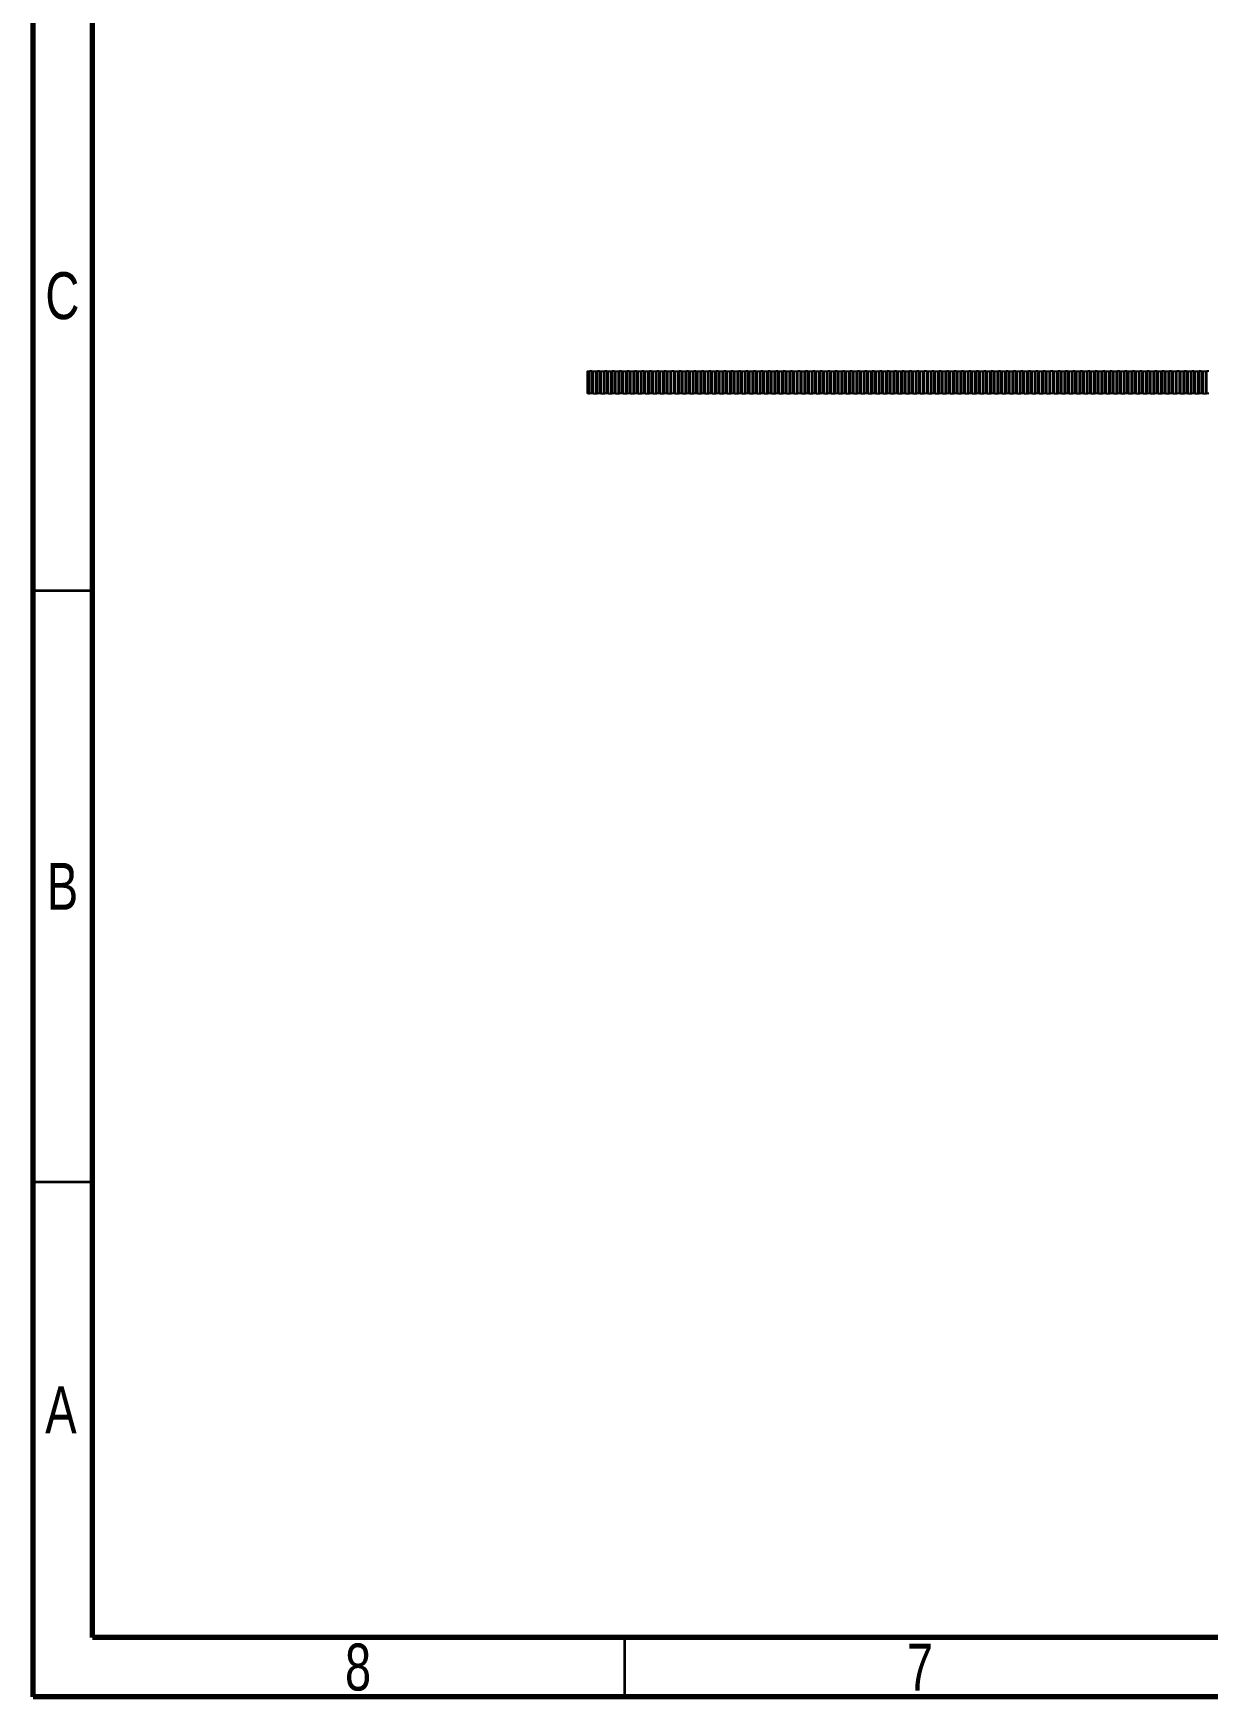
# Model space of a CAD drawing. Header units: millimetres. Extents: x 15 to 415, y 5 to 292.
# Drawn here: x 15 to 114.3, y 5 to 145.6 of the extents above; entities that cross this region are included whole.
import ezdxf

# ---------------------------------------------------------------- set-up
doc = ezdxf.new("R2010")
doc.units = ezdxf.units.MM
doc.styles.add('SLDTEXTSTYLE0', font='TXT', dxfattribs={"width": 0.75})

msp = doc.modelspace()

# ---------------------------------------------------------------- linework, layer by layer
at = {"color": 7, "linetype": 'Continuous', "lineweight": 70}
for p, q in [((15, 5), (15, 292)), ((20, 10), (20, 287)), ((410, 10), (20, 10)), ((415, 5), (15, 5))]:
    msp.add_line(p, q, dxfattribs=at)
at = {"color": 7, "linetype": 'Continuous', "lineweight": 25}
for p, q in [((61.8332, 117.0669), (61.8332, 115.1669)), ((61.8332, 117.0669), (61.9457, 117.0669)), ((61.9457, 117.0669), (61.9457, 115.1669)), ((61.9457, 117.0669), (62.0621, 117.0669)), ((62.0621, 115.1669), (62.0621, 117.0669)), ((62.2326, 117.0669), (62.0621, 117.0669)), ((62.2326, 117.0669), (62.2326, 115.1669)), ((62.2326, 117.0669), (62.349, 117.0669)), ((62.349, 117.0669), (62.349, 115.1669)), ((62.349, 117.0669), (62.574, 117.0669)), ((62.574, 117.0669), (62.574, 115.1669)), ((62.574, 117.0669), (62.6904, 117.0669)), ((62.6904, 115.1669), (62.6904, 117.0669)), ((62.8609, 117.0669), (62.6904, 117.0669)), ((62.8609, 117.0669), (62.8609, 115.1669)), ((62.8609, 117.0669), (62.9773, 117.0669)), ((62.9773, 117.0669), (62.9773, 115.1669)), ((62.9773, 117.0669), (63.2023, 117.0669)), ((63.2023, 117.0669), (63.2023, 115.1669)), ((63.2023, 117.0669), (63.3187, 117.0669)), ((63.3187, 115.1669), (63.3187, 117.0669)), ((63.4892, 117.0669), (63.3187, 117.0669)), ((63.4892, 117.0669), (63.4892, 115.1669)), ((63.4892, 117.0669), (63.6056, 117.0669)), ((63.6056, 117.0669), (63.6056, 115.1669)), ((63.6056, 117.0669), (63.8307, 117.0669)), ((63.8307, 117.0669), (63.8307, 115.1669)), ((63.8307, 117.0669), (63.947, 117.0669)), ((63.947, 115.1669), (63.947, 117.0669)), ((64.1176, 117.0669), (63.947, 117.0669)), ((64.1176, 117.0669), (64.1176, 115.1669)), ((64.1176, 117.0669), (64.2339, 117.0669)), ((64.2339, 117.0669), (64.2339, 115.1669)), ((64.2339, 117.0669), (64.459, 117.0669)), ((64.459, 117.0669), (64.459, 115.1669)), ((64.459, 117.0669), (64.5754, 117.0669)), ((64.5754, 115.1669), (64.5754, 117.0669)), ((64.7459, 117.0669), (64.5754, 117.0669)), ((64.7459, 117.0669), (64.7459, 115.1669)), ((64.7459, 117.0669), (64.8623, 117.0669)), ((64.8623, 117.0669), (64.8623, 115.1669)), ((64.8623, 117.0669), (65.0873, 117.0669)), ((65.0873, 117.0669), (65.0873, 115.1669)), ((65.0873, 117.0669), (65.2037, 117.0669)), ((65.2037, 115.1669), (65.2037, 117.0669)), ((65.3742, 117.0669), (65.2037, 117.0669)), ((65.3742, 117.0669), (65.3742, 115.1669)), ((65.3742, 117.0669), (65.4906, 117.0669)), ((65.4906, 117.0669), (65.4906, 115.1669)), ((65.4906, 117.0669), (65.7156, 117.0669)), ((65.7156, 117.0669), (65.7156, 115.1669)), ((65.7156, 117.0669), (65.832, 117.0669)), ((65.832, 115.1669), (65.832, 117.0669)), ((66.0025, 117.0669), (65.832, 117.0669)), ((66.0025, 117.0669), (66.0025, 115.1669)), ((66.0025, 117.0669), (66.1189, 117.0669)), ((66.1189, 117.0669), (66.1189, 115.1669)), ((66.1189, 117.0669), (66.3439, 117.0669)), ((66.3439, 117.0669), (66.3439, 115.1669)), ((66.3439, 117.0669), (66.4603, 117.0669)), ((66.4603, 115.1669), (66.4603, 117.0669)), ((66.6308, 117.0669), (66.4603, 117.0669)), ((66.6308, 117.0669), (66.6308, 115.1669)), ((66.6308, 117.0669), (66.7472, 117.0669)), ((66.7472, 117.0669), (66.7472, 115.1669)), ((66.7472, 117.0669), (66.9723, 117.0669)), ((66.9723, 117.0669), (66.9723, 115.1669)), ((66.9723, 117.0669), (67.0886, 117.0669)), ((67.0886, 115.1669), (67.0886, 117.0669)), ((67.2591, 117.0669), (67.0886, 117.0669)), ((67.2591, 117.0669), (67.2591, 115.1669)), ((67.2591, 117.0669), (67.3755, 117.0669)), ((67.3755, 117.0669), (67.3755, 115.1669)), ((67.3755, 117.0669), (67.6006, 117.0669)), ((67.6006, 117.0669), (67.6006, 115.1669)), ((67.6006, 117.0669), (67.717, 117.0669)), ((67.717, 115.1669), (67.717, 117.0669)), ((67.8875, 117.0669), (67.717, 117.0669)), ((67.8875, 117.0669), (67.8875, 115.1669)), ((67.8875, 117.0669), (68.0038, 117.0669)), ((68.0038, 117.0669), (68.0038, 115.1669)), ((68.0038, 117.0669), (68.2289, 117.0669)), ((68.2289, 117.0669), (68.2289, 115.1669)), ((68.2289, 117.0669), (68.3453, 117.0669)), ((68.3453, 115.1669), (68.3453, 117.0669)), ((68.5158, 117.0669), (68.3453, 117.0669)), ((68.5158, 117.0669), (68.5158, 115.1669)), ((68.5158, 117.0669), (68.6322, 117.0669)), ((68.6322, 117.0669), (68.6322, 115.1669)), ((68.6322, 117.0669), (68.8572, 117.0669)), ((68.8572, 117.0669), (68.8572, 115.1669)), ((68.8572, 117.0669), (68.9736, 117.0669)), ((68.9736, 115.1669), (68.9736, 117.0669)), ((69.1441, 117.0669), (68.9736, 117.0669)), ((69.1441, 117.0669), (69.1441, 115.1669)), ((69.1441, 117.0669), (69.2605, 117.0669)), ((69.2605, 117.0669), (69.2605, 115.1669)), ((69.2605, 117.0669), (69.4855, 117.0669)), ((69.4855, 117.0669), (69.4855, 115.1669)), ((69.4855, 117.0669), (69.6019, 117.0669)), ((69.6019, 115.1669), (69.6019, 117.0669)), ((69.7724, 117.0669), (69.6019, 117.0669)), ((69.7724, 117.0669), (69.7724, 115.1669)), ((69.7724, 117.0669), (69.8888, 117.0669)), ((69.8888, 117.0669), (69.8888, 115.1669)), ((69.8888, 117.0669), (70.1139, 117.0669)), ((70.1139, 117.0669), (70.1139, 115.1669)), ((70.1139, 117.0669), (70.2302, 117.0669)), ((70.2302, 115.1669), (70.2302, 117.0669)), ((70.4007, 117.0669), (70.2302, 117.0669)), ((70.4007, 117.0669), (70.4007, 115.1669)), ((70.4007, 117.0669), (70.5171, 117.0669)), ((70.5171, 117.0669), (70.5171, 115.1669)), ((70.5171, 117.0669), (70.7422, 117.0669)), ((70.7422, 117.0669), (70.7422, 115.1669)), ((70.7422, 117.0669), (70.8585, 117.0669)), ((70.8585, 115.1669), (70.8585, 117.0669)), ((71.0291, 117.0669), (70.8585, 117.0669)), ((71.0291, 117.0669), (71.0291, 115.1669)), ((71.0291, 117.0669), (71.1454, 117.0669)), ((71.1454, 117.0669), (71.1454, 115.1669)), ((71.1454, 117.0669), (71.3705, 117.0669)), ((71.3705, 117.0669), (71.3705, 115.1669)), ((71.3705, 117.0669), (71.4869, 117.0669)), ((71.4869, 115.1669), (71.4869, 117.0669)), ((71.6574, 117.0669), (71.4869, 117.0669)), ((71.6574, 117.0669), (71.6574, 115.1669)), ((71.6574, 117.0669), (71.7738, 117.0669)), ((71.7738, 117.0669), (71.7738, 115.1669)), ((71.7738, 117.0669), (71.9988, 117.0669)), ((71.9988, 117.0669), (71.9988, 115.1669)), ((71.9988, 117.0669), (72.1152, 117.0669)), ((72.1152, 115.1669), (72.1152, 117.0669)), ((72.2857, 117.0669), (72.1152, 117.0669)), ((72.2857, 117.0669), (72.2857, 115.1669)), ((72.2857, 117.0669), (72.4021, 117.0669)), ((72.4021, 117.0669), (72.4021, 115.1669)), ((72.4021, 117.0669), (72.6271, 117.0669)), ((72.6271, 117.0669), (72.6271, 115.1669)), ((72.6271, 117.0669), (72.7435, 117.0669)), ((72.7435, 115.1669), (72.7435, 117.0669)), ((72.914, 117.0669), (72.7435, 117.0669)), ((72.914, 117.0669), (72.914, 115.1669)), ((72.914, 117.0669), (73.0304, 117.0669)), ((73.0304, 117.0669), (73.0304, 115.1669)), ((73.0304, 117.0669), (73.2554, 117.0669)), ((73.2554, 117.0669), (73.2554, 115.1669)), ((73.2554, 117.0669), (73.3718, 117.0669)), ((73.3718, 115.1669), (73.3718, 117.0669)), ((73.5423, 117.0669), (73.3718, 117.0669)), ((73.5423, 117.0669), (73.5423, 115.1669)), ((73.5423, 117.0669), (73.6587, 117.0669)), ((73.6587, 117.0669), (73.6587, 115.1669)), ((73.6587, 117.0669), (73.8838, 117.0669)), ((73.8838, 117.0669), (73.8838, 115.1669)), ((73.8838, 117.0669), (74.0001, 117.0669)), ((74.0001, 115.1669), (74.0001, 117.0669)), ((74.1707, 117.0669), (74.0001, 117.0669)), ((74.1707, 117.0669), (74.1707, 115.1669)), ((74.1707, 117.0669), (74.287, 117.0669)), ((74.287, 117.0669), (74.287, 115.1669)), ((74.287, 117.0669), (74.5121, 117.0669)), ((74.5121, 117.0669), (74.5121, 115.1669)), ((74.5121, 117.0669), (74.6285, 117.0669)), ((74.6285, 115.1669), (74.6285, 117.0669)), ((74.799, 117.0669), (74.6285, 117.0669)), ((74.799, 117.0669), (74.799, 115.1669)), ((74.799, 117.0669), (74.9153, 117.0669)), ((74.9153, 117.0669), (74.9153, 115.1669)), ((74.9153, 117.0669), (75.1404, 117.0669)), ((75.1404, 117.0669), (75.1404, 115.1669)), ((75.1404, 117.0669), (75.2568, 117.0669)), ((75.2568, 115.1669), (75.2568, 117.0669)), ((75.4273, 117.0669), (75.2568, 117.0669)), ((75.4273, 117.0669), (75.4273, 115.1669)), ((75.4273, 117.0669), (75.5437, 117.0669)), ((75.5437, 117.0669), (75.5437, 115.1669)), ((75.5437, 117.0669), (75.7687, 117.0669)), ((75.7687, 117.0669), (75.7687, 115.1669)), ((75.7687, 117.0669), (75.8851, 117.0669)), ((75.8851, 115.1669), (75.8851, 117.0669)), ((76.0556, 117.0669), (75.8851, 117.0669)), ((76.0556, 117.0669), (76.0556, 115.1669)), ((76.0556, 117.0669), (76.172, 117.0669)), ((76.172, 117.0669), (76.172, 115.1669)), ((76.172, 117.0669), (76.397, 117.0669)), ((76.397, 117.0669), (76.397, 115.1669)), ((76.397, 117.0669), (76.5134, 117.0669)), ((76.5134, 115.1669), (76.5134, 117.0669)), ((76.6839, 117.0669), (76.5134, 117.0669)), ((76.6839, 117.0669), (76.6839, 115.1669)), ((76.6839, 117.0669), (76.8003, 117.0669)), ((76.8003, 117.0669), (76.8003, 115.1669)), ((76.8003, 117.0669), (77.0254, 117.0669)), ((77.0254, 117.0669), (77.0254, 115.1669)), ((77.0254, 117.0669), (77.1417, 117.0669)), ((77.1417, 115.1669), (77.1417, 117.0669)), ((77.3122, 117.0669), (77.1417, 117.0669)), ((77.3122, 117.0669), (77.3122, 115.1669)), ((77.3122, 117.0669), (77.4286, 117.0669)), ((77.4286, 117.0669), (77.4286, 115.1669)), ((77.4286, 117.0669), (77.6537, 117.0669)), ((77.6537, 117.0669), (77.6537, 115.1669)), ((77.6537, 117.0669), (77.7701, 117.0669)), ((77.7701, 115.1669), (77.7701, 117.0669)), ((77.9406, 117.0669), (77.7701, 117.0669)), ((77.9406, 117.0669), (77.9406, 115.1669)), ((77.9406, 117.0669), (78.0569, 117.0669)), ((78.0569, 117.0669), (78.0569, 115.1669)), ((78.0569, 117.0669), (78.282, 117.0669)), ((78.282, 117.0669), (78.282, 115.1669)), ((78.282, 117.0669), (78.3984, 117.0669)), ((78.3984, 115.1669), (78.3984, 117.0669)), ((78.5689, 117.0669), (78.3984, 117.0669)), ((78.5689, 117.0669), (78.5689, 115.1669)), ((78.5689, 117.0669), (78.6853, 117.0669)), ((78.6853, 117.0669), (78.6853, 115.1669)), ((78.6853, 117.0669), (78.9103, 117.0669)), ((78.9103, 117.0669), (78.9103, 115.1669)), ((78.9103, 117.0669), (79.0267, 117.0669)), ((79.0267, 115.1669), (79.0267, 117.0669)), ((79.1972, 117.0669), (79.0267, 117.0669)), ((79.1972, 117.0669), (79.1972, 115.1669)), ((79.1972, 117.0669), (79.3136, 117.0669)), ((79.3136, 117.0669), (79.3136, 115.1669)), ((79.3136, 117.0669), (79.5386, 117.0669)), ((79.5386, 117.0669), (79.5386, 115.1669)), ((79.5386, 117.0669), (79.655, 117.0669)), ((79.655, 115.1669), (79.655, 117.0669)), ((79.8255, 117.0669), (79.655, 117.0669)), ((79.8255, 117.0669), (79.8255, 115.1669)), ((79.8255, 117.0669), (79.9419, 117.0669)), ((79.9419, 117.0669), (79.9419, 115.1669)), ((79.9419, 117.0669), (80.1669, 117.0669)), ((80.1669, 117.0669), (80.1669, 115.1669)), ((80.1669, 117.0669), (80.2833, 117.0669)), ((80.2833, 115.1669), (80.2833, 117.0669)), ((80.4538, 117.0669), (80.2833, 117.0669)), ((80.4538, 117.0669), (80.4538, 115.1669)), ((80.4538, 117.0669), (80.5702, 117.0669)), ((80.5702, 117.0669), (80.5702, 115.1669)), ((80.5702, 117.0669), (80.7953, 117.0669)), ((80.7953, 117.0669), (80.7953, 115.1669)), ((80.7953, 117.0669), (80.9116, 117.0669)), ((80.9116, 115.1669), (80.9116, 117.0669)), ((81.0822, 117.0669), (80.9116, 117.0669)), ((81.0822, 117.0669), (81.0822, 115.1669)), ((81.0822, 117.0669), (81.1985, 117.0669)), ((81.1985, 117.0669), (81.1985, 115.1669)), ((81.1985, 117.0669), (81.4236, 117.0669)), ((81.4236, 117.0669), (81.4236, 115.1669)), ((81.4236, 117.0669), (81.54, 117.0669)), ((81.54, 115.1669), (81.54, 117.0669)), ((81.7105, 117.0669), (81.54, 117.0669)), ((81.7105, 117.0669), (81.7105, 115.1669)), ((81.7105, 117.0669), (81.8269, 117.0669)), ((81.8269, 117.0669), (81.8269, 115.1669)), ((81.8269, 117.0669), (82.0519, 117.0669)), ((82.0519, 117.0669), (82.0519, 115.1669)), ((82.0519, 117.0669), (82.1683, 117.0669)), ((82.1683, 115.1669), (82.1683, 117.0669)), ((82.3388, 117.0669), (82.1683, 117.0669)), ((82.3388, 117.0669), (82.3388, 115.1669)), ((82.3388, 117.0669), (82.4552, 117.0669)), ((82.4552, 117.0669), (82.4552, 115.1669)), ((82.4552, 117.0669), (82.6802, 117.0669)), ((82.6802, 117.0669), (82.6802, 115.1669)), ((82.6802, 117.0669), (82.7966, 117.0669)), ((82.7966, 115.1669), (82.7966, 117.0669)), ((82.9671, 117.0669), (82.7966, 117.0669)), ((82.9671, 117.0669), (82.9671, 115.1669)), ((82.9671, 117.0669), (83.0835, 117.0669)), ((83.0835, 117.0669), (83.0835, 115.1669)), ((83.0835, 117.0669), (83.3085, 117.0669)), ((83.3085, 117.0669), (83.3085, 115.1669)), ((83.3085, 117.0669), (83.4249, 117.0669)), ((83.4249, 115.1669), (83.4249, 117.0669)), ((83.5954, 117.0669), (83.4249, 117.0669)), ((83.5954, 117.0669), (83.5954, 115.1669)), ((83.5954, 117.0669), (83.7118, 117.0669)), ((83.7118, 117.0669), (83.7118, 115.1669)), ((83.7118, 117.0669), (83.9369, 117.0669)), ((83.9369, 117.0669), (83.9369, 115.1669)), ((83.9369, 117.0669), (84.0532, 117.0669)), ((84.0532, 115.1669), (84.0532, 117.0669)), ((84.2237, 117.0669), (84.0532, 117.0669)), ((84.2237, 117.0669), (84.2237, 115.1669)), ((84.2237, 117.0669), (84.3401, 117.0669)), ((84.3401, 117.0669), (84.3401, 115.1669)), ((84.3401, 117.0669), (84.5652, 117.0669)), ((84.5652, 117.0669), (84.5652, 115.1669)), ((84.5652, 117.0669), (84.6816, 117.0669)), ((84.6816, 115.1669), (84.6816, 117.0669)), ((84.8521, 117.0669), (84.6816, 117.0669)), ((84.8521, 117.0669), (84.8521, 115.1669)), ((84.8521, 117.0669), (84.9684, 117.0669)), ((84.9684, 117.0669), (84.9684, 115.1669)), ((84.9684, 117.0669), (85.1935, 117.0669)), ((85.1935, 117.0669), (85.1935, 115.1669)), ((85.1935, 117.0669), (85.3099, 117.0669)), ((85.3099, 115.1669), (85.3099, 117.0669)), ((85.4804, 117.0669), (85.3099, 117.0669)), ((85.4804, 117.0669), (85.4804, 115.1669)), ((85.4804, 117.0669), (85.5968, 117.0669)), ((85.5968, 117.0669), (85.5968, 115.1669)), ((85.5968, 117.0669), (85.8218, 117.0669)), ((85.8218, 117.0669), (85.8218, 115.1669)), ((85.8218, 117.0669), (85.9382, 117.0669)), ((85.9382, 115.1669), (85.9382, 117.0669)), ((86.1087, 117.0669), (85.9382, 117.0669)), ((86.1087, 117.0669), (86.1087, 115.1669)), ((86.1087, 117.0669), (86.2251, 117.0669)), ((86.2251, 117.0669), (86.2251, 115.1669)), ((86.2251, 117.0669), (86.4501, 117.0669)), ((86.4501, 117.0669), (86.4501, 115.1669)), ((86.4501, 117.0669), (86.5665, 117.0669)), ((86.5665, 115.1669), (86.5665, 117.0669)), ((86.737, 117.0669), (86.5665, 117.0669)), ((86.737, 117.0669), (86.737, 115.1669)), ((86.737, 117.0669), (86.8534, 117.0669)), ((86.8534, 117.0669), (86.8534, 115.1669)), ((86.8534, 117.0669), (87.0785, 117.0669)), ((87.0785, 117.0669), (87.0785, 115.1669)), ((87.0785, 117.0669), (87.1948, 117.0669)), ((87.1948, 115.1669), (87.1948, 117.0669)), ((87.3653, 117.0669), (87.1948, 117.0669)), ((87.3653, 117.0669), (87.3653, 115.1669)), ((87.3653, 117.0669), (87.4817, 117.0669)), ((87.4817, 117.0669), (87.4817, 115.1669)), ((87.4817, 117.0669), (87.7068, 117.0669)), ((87.7068, 117.0669), (87.7068, 115.1669)), ((87.7068, 117.0669), (87.8231, 117.0669)), ((87.8231, 115.1669), (87.8231, 117.0669)), ((87.9937, 117.0669), (87.8231, 117.0669)), ((87.9937, 117.0669), (87.9937, 115.1669)), ((87.9937, 117.0669), (88.11, 117.0669)), ((88.11, 117.0669), (88.11, 115.1669)), ((88.11, 117.0669), (88.3351, 117.0669)), ((88.3351, 117.0669), (88.3351, 115.1669)), ((88.3351, 117.0669), (88.4515, 117.0669)), ((88.4515, 115.1669), (88.4515, 117.0669)), ((88.622, 117.0669), (88.4515, 117.0669)), ((88.622, 117.0669), (88.622, 115.1669)), ((88.622, 117.0669), (88.7384, 117.0669)), ((88.7384, 117.0669), (88.7384, 115.1669)), ((88.7384, 117.0669), (88.9634, 117.0669)), ((88.9634, 117.0669), (88.9634, 115.1669)), ((88.9634, 117.0669), (89.0798, 117.0669)), ((89.0798, 115.1669), (89.0798, 117.0669)), ((89.2503, 117.0669), (89.0798, 117.0669)), ((89.2503, 117.0669), (89.2503, 115.1669)), ((89.2503, 117.0669), (89.3667, 117.0669)), ((89.3667, 117.0669), (89.3667, 115.1669)), ((89.3667, 117.0669), (89.5917, 117.0669)), ((89.5917, 117.0669), (89.5917, 115.1669)), ((89.5917, 117.0669), (89.7081, 117.0669)), ((89.7081, 115.1669), (89.7081, 117.0669)), ((89.8786, 117.0669), (89.7081, 117.0669)), ((89.8786, 117.0669), (89.8786, 115.1669)), ((89.8786, 117.0669), (89.995, 117.0669)), ((89.995, 117.0669), (89.995, 115.1669)), ((89.995, 117.0669), (90.22, 117.0669)), ((90.22, 117.0669), (90.22, 115.1669)), ((90.22, 117.0669), (90.3364, 117.0669)), ((90.3364, 115.1669), (90.3364, 117.0669)), ((90.5069, 117.0669), (90.3364, 117.0669)), ((90.5069, 117.0669), (90.5069, 115.1669)), ((90.5069, 117.0669), (90.6233, 117.0669)), ((90.6233, 117.0669), (90.6233, 115.1669)), ((90.6233, 117.0669), (90.8484, 117.0669)), ((90.8484, 117.0669), (90.8484, 115.1669)), ((90.8484, 117.0669), (90.9647, 117.0669)), ((90.9647, 115.1669), (90.9647, 117.0669)), ((91.1353, 117.0669), (90.9647, 117.0669)), ((91.1353, 117.0669), (91.1353, 115.1669)), ((91.1353, 117.0669), (91.2516, 117.0669)), ((91.2516, 117.0669), (91.2516, 115.1669)), ((91.2516, 117.0669), (91.4767, 117.0669)), ((91.4767, 117.0669), (91.4767, 115.1669)), ((91.4767, 117.0669), (91.5931, 117.0669)), ((91.5931, 115.1669), (91.5931, 117.0669)), ((91.7636, 117.0669), (91.5931, 117.0669)), ((91.7636, 117.0669), (91.7636, 115.1669)), ((91.7636, 117.0669), (91.8799, 117.0669)), ((91.8799, 117.0669), (91.8799, 115.1669)), ((91.8799, 117.0669), (92.105, 117.0669)), ((92.105, 117.0669), (92.105, 115.1669)), ((92.105, 117.0669), (92.2214, 117.0669)), ((92.2214, 115.1669), (92.2214, 117.0669)), ((92.3919, 117.0669), (92.2214, 117.0669)), ((92.3919, 117.0669), (92.3919, 115.1669)), ((92.3919, 117.0669), (92.5083, 117.0669)), ((92.5083, 117.0669), (92.5083, 115.1669)), ((92.5083, 117.0669), (92.7333, 117.0669)), ((92.7333, 117.0669), (92.7333, 115.1669)), ((92.7333, 117.0669), (92.8497, 117.0669)), ((92.8497, 115.1669), (92.8497, 117.0669)), ((93.0202, 117.0669), (92.8497, 117.0669)), ((93.0202, 117.0669), (93.0202, 115.1669)), ((93.0202, 117.0669), (93.1366, 117.0669)), ((93.1366, 117.0669), (93.1366, 115.1669)), ((93.1366, 117.0669), (93.3616, 117.0669)), ((93.3616, 117.0669), (93.3616, 115.1669)), ((93.3616, 117.0669), (93.478, 117.0669)), ((93.478, 115.1669), (93.478, 117.0669)), ((93.6485, 117.0669), (93.478, 117.0669)), ((93.6485, 117.0669), (93.6485, 115.1669)), ((93.6485, 117.0669), (93.7649, 117.0669)), ((93.7649, 117.0669), (93.7649, 115.1669)), ((93.7649, 117.0669), (93.99, 117.0669)), ((93.99, 117.0669), (93.99, 115.1669)), ((93.99, 117.0669), (94.1063, 117.0669)), ((94.1063, 115.1669), (94.1063, 117.0669)), ((94.2768, 117.0669), (94.1063, 117.0669)), ((94.2768, 117.0669), (94.2768, 115.1669)), ((94.2768, 117.0669), (94.3932, 117.0669)), ((94.3932, 117.0669), (94.3932, 115.1669)), ((94.3932, 117.0669), (94.6183, 117.0669)), ((94.6183, 117.0669), (94.6183, 115.1669)), ((94.6183, 117.0669), (94.7347, 117.0669)), ((94.7347, 115.1669), (94.7347, 117.0669)), ((94.9052, 117.0669), (94.7347, 117.0669)), ((94.9052, 117.0669), (94.9052, 115.1669)), ((94.9052, 117.0669), (95.0215, 117.0669)), ((95.0215, 117.0669), (95.0215, 115.1669)), ((95.0215, 117.0669), (95.2466, 117.0669)), ((95.2466, 117.0669), (95.2466, 115.1669)), ((95.2466, 117.0669), (95.363, 117.0669)), ((95.363, 115.1669), (95.363, 117.0669)), ((95.5335, 117.0669), (95.363, 117.0669)), ((95.5335, 117.0669), (95.5335, 115.1669)), ((95.5335, 117.0669), (95.6499, 117.0669)), ((95.6499, 117.0669), (95.6499, 115.1669)), ((95.6499, 117.0669), (95.8749, 117.0669)), ((95.8749, 117.0669), (95.8749, 115.1669)), ((95.8749, 117.0669), (95.9913, 117.0669)), ((95.9913, 115.1669), (95.9913, 117.0669)), ((96.1618, 117.0669), (95.9913, 117.0669)), ((96.1618, 117.0669), (96.1618, 115.1669)), ((96.1618, 117.0669), (96.2782, 117.0669)), ((96.2782, 117.0669), (96.2782, 115.1669)), ((96.2782, 117.0669), (96.5032, 117.0669)), ((96.5032, 117.0669), (96.5032, 115.1669)), ((96.5032, 117.0669), (96.6196, 117.0669)), ((96.6196, 115.1669), (96.6196, 117.0669)), ((96.7901, 117.0669), (96.6196, 117.0669)), ((96.7901, 117.0669), (96.7901, 115.1669)), ((96.7901, 117.0669), (96.9065, 117.0669)), ((96.9065, 117.0669), (96.9065, 115.1669)), ((96.9065, 117.0669), (97.1315, 117.0669)), ((97.1315, 117.0669), (97.1315, 115.1669)), ((97.1315, 117.0669), (97.2479, 117.0669)), ((97.2479, 115.1669), (97.2479, 117.0669)), ((97.4184, 117.0669), (97.2479, 117.0669)), ((97.4184, 117.0669), (97.4184, 115.1669)), ((97.4184, 117.0669), (97.5348, 117.0669)), ((97.5348, 117.0669), (97.5348, 115.1669)), ((97.5348, 117.0669), (97.7599, 117.0669)), ((97.7599, 117.0669), (97.7599, 115.1669)), ((97.7599, 117.0669), (97.8762, 117.0669)), ((97.8762, 115.1669), (97.8762, 117.0669)), ((98.0468, 117.0669), (97.8762, 117.0669)), ((98.0468, 117.0669), (98.0468, 115.1669)), ((98.0468, 117.0669), (98.1631, 117.0669)), ((98.1631, 117.0669), (98.1631, 115.1669)), ((98.1631, 117.0669), (98.3882, 117.0669)), ((98.3882, 117.0669), (98.3882, 115.1669)), ((98.3882, 117.0669), (98.5046, 117.0669)), ((98.5046, 115.1669), (98.5046, 117.0669)), ((98.6751, 117.0669), (98.5046, 117.0669)), ((98.6751, 117.0669), (98.6751, 115.1669)), ((98.6751, 117.0669), (98.7915, 117.0669)), ((98.7915, 117.0669), (98.7915, 115.1669)), ((98.7915, 117.0669), (99.0165, 117.0669)), ((99.0165, 117.0669), (99.0165, 115.1669)), ((99.0165, 117.0669), (99.1329, 117.0669)), ((99.1329, 115.1669), (99.1329, 117.0669)), ((99.3034, 117.0669), (99.1329, 117.0669)), ((99.3034, 117.0669), (99.3034, 115.1669)), ((99.3034, 117.0669), (99.4198, 117.0669)), ((99.4198, 117.0669), (99.4198, 115.1669)), ((99.4198, 117.0669), (99.6448, 117.0669)), ((99.6448, 117.0669), (99.6448, 115.1669)), ((99.6448, 117.0669), (99.7612, 117.0669)), ((99.7612, 115.1669), (99.7612, 117.0669)), ((99.9317, 117.0669), (99.7612, 117.0669)), ((99.9317, 117.0669), (99.9317, 115.1669)), ((99.9317, 117.0669), (100.0481, 117.0669)), ((100.0481, 117.0669), (100.0481, 115.1669)), ((100.0481, 117.0669), (100.2731, 117.0669)), ((100.2731, 117.0669), (100.2731, 115.1669)), ((100.2731, 117.0669), (100.3895, 117.0669)), ((100.3895, 115.1669), (100.3895, 117.0669)), ((100.56, 117.0669), (100.3895, 117.0669)), ((100.56, 117.0669), (100.56, 115.1669)), ((100.56, 117.0669), (100.6764, 117.0669)), ((100.6764, 117.0669), (100.6764, 115.1669)), ((100.6764, 117.0669), (100.9015, 117.0669)), ((100.9015, 117.0669), (100.9015, 115.1669)), ((100.9015, 117.0669), (101.0178, 117.0669)), ((101.0178, 115.1669), (101.0178, 117.0669)), ((101.1883, 117.0669), (101.0178, 117.0669)), ((101.1883, 117.0669), (101.1883, 115.1669)), ((101.1883, 117.0669), (101.3047, 117.0669)), ((101.3047, 117.0669), (101.3047, 115.1669)), ((101.3047, 117.0669), (101.5298, 117.0669)), ((101.5298, 117.0669), (101.5298, 115.1669)), ((101.5298, 117.0669), (101.6462, 117.0669)), ((101.6462, 115.1669), (101.6462, 117.0669)), ((101.8167, 117.0669), (101.6462, 117.0669)), ((101.8167, 117.0669), (101.8167, 115.1669)), ((101.8167, 117.0669), (101.933, 117.0669)), ((101.933, 117.0669), (101.933, 115.1669)), ((101.933, 117.0669), (102.1581, 117.0669)), ((102.1581, 117.0669), (102.1581, 115.1669)), ((102.1581, 117.0669), (102.2745, 117.0669)), ((102.2745, 115.1669), (102.2745, 117.0669)), ((102.445, 117.0669), (102.2745, 117.0669)), ((102.445, 117.0669), (102.445, 115.1669)), ((102.445, 117.0669), (102.5614, 117.0669)), ((102.5614, 117.0669), (102.5614, 115.1669)), ((102.5614, 117.0669), (102.7864, 117.0669)), ((102.7864, 117.0669), (102.7864, 115.1669)), ((102.7864, 117.0669), (102.9028, 117.0669)), ((102.9028, 115.1669), (102.9028, 117.0669)), ((103.0733, 117.0669), (102.9028, 117.0669)), ((103.0733, 117.0669), (103.0733, 115.1669)), ((103.0733, 117.0669), (103.1897, 117.0669)), ((103.1897, 117.0669), (103.1897, 115.1669)), ((103.1897, 117.0669), (103.4147, 117.0669)), ((103.4147, 117.0669), (103.4147, 115.1669)), ((103.4147, 117.0669), (103.5311, 117.0669)), ((103.5311, 115.1669), (103.5311, 117.0669)), ((103.7016, 117.0669), (103.5311, 117.0669)), ((103.7016, 117.0669), (103.7016, 115.1669)), ((103.7016, 117.0669), (103.818, 117.0669)), ((103.818, 117.0669), (103.818, 115.1669)), ((103.818, 117.0669), (104.0431, 117.0669)), ((104.0431, 117.0669), (104.0431, 115.1669)), ((104.0431, 117.0669), (104.1594, 117.0669)), ((104.1594, 115.1669), (104.1594, 117.0669)), ((104.3299, 117.0669), (104.1594, 117.0669)), ((104.3299, 117.0669), (104.3299, 115.1669)), ((104.3299, 117.0669), (104.4463, 117.0669)), ((104.4463, 117.0669), (104.4463, 115.1669)), ((104.4463, 117.0669), (104.6714, 117.0669)), ((104.6714, 117.0669), (104.6714, 115.1669)), ((104.6714, 117.0669), (104.7877, 117.0669)), ((104.7877, 115.1669), (104.7877, 117.0669)), ((104.9583, 117.0669), (104.7877, 117.0669)), ((104.9583, 117.0669), (104.9583, 115.1669)), ((104.9583, 117.0669), (105.0746, 117.0669)), ((105.0746, 117.0669), (105.0746, 115.1669)), ((105.0746, 117.0669), (105.2997, 117.0669)), ((105.2997, 117.0669), (105.2997, 115.1669)), ((105.2997, 117.0669), (105.4161, 117.0669)), ((105.4161, 115.1669), (105.4161, 117.0669)), ((105.5866, 117.0669), (105.4161, 117.0669)), ((105.5866, 117.0669), (105.5866, 115.1669)), ((105.5866, 117.0669), (105.703, 117.0669)), ((105.703, 117.0669), (105.703, 115.1669)), ((105.703, 117.0669), (105.928, 117.0669)), ((105.928, 117.0669), (105.928, 115.1669)), ((105.928, 117.0669), (106.0444, 117.0669)), ((106.0444, 115.1669), (106.0444, 117.0669)), ((106.2149, 117.0669), (106.0444, 117.0669)), ((106.2149, 117.0669), (106.2149, 115.1669)), ((106.2149, 117.0669), (106.3313, 117.0669)), ((106.3313, 117.0669), (106.3313, 115.1669)), ((106.3313, 117.0669), (106.5563, 117.0669)), ((106.5563, 117.0669), (106.5563, 115.1669)), ((106.5563, 117.0669), (106.6727, 117.0669)), ((106.6727, 115.1669), (106.6727, 117.0669)), ((106.8432, 117.0669), (106.6727, 117.0669)), ((106.8432, 117.0669), (106.8432, 115.1669)), ((106.8432, 117.0669), (106.9596, 117.0669)), ((106.9596, 117.0669), (106.9596, 115.1669)), ((106.9596, 117.0669), (107.1846, 117.0669)), ((107.1846, 117.0669), (107.1846, 115.1669)), ((107.1846, 117.0669), (107.301, 117.0669)), ((107.301, 115.1669), (107.301, 117.0669)), ((107.4715, 117.0669), (107.301, 117.0669)), ((107.4715, 117.0669), (107.4715, 115.1669)), ((107.4715, 117.0669), (107.5879, 117.0669)), ((107.5879, 117.0669), (107.5879, 115.1669)), ((107.5879, 117.0669), (107.813, 117.0669)), ((107.813, 117.0669), (107.813, 115.1669)), ((107.813, 117.0669), (107.9293, 117.0669)), ((107.9293, 115.1669), (107.9293, 117.0669)), ((108.0999, 117.0669), (107.9293, 117.0669)), ((108.0999, 117.0669), (108.0999, 115.1669)), ((108.0999, 117.0669), (108.2162, 117.0669)), ((108.2162, 117.0669), (108.2162, 115.1669)), ((108.2162, 117.0669), (108.4413, 117.0669)), ((108.4413, 117.0669), (108.4413, 115.1669)), ((108.4413, 117.0669), (108.5577, 117.0669)), ((108.5577, 115.1669), (108.5577, 117.0669)), ((108.7282, 117.0669), (108.5577, 117.0669)), ((108.7282, 117.0669), (108.7282, 115.1669)), ((108.7282, 117.0669), (108.8446, 117.0669)), ((108.8446, 117.0669), (108.8446, 115.1669)), ((108.8446, 117.0669), (109.0696, 117.0669)), ((109.0696, 117.0669), (109.0696, 115.1669)), ((109.0696, 117.0669), (109.186, 117.0669)), ((109.186, 115.1669), (109.186, 117.0669)), ((109.3565, 117.0669), (109.186, 117.0669)), ((109.3565, 117.0669), (109.3565, 115.1669)), ((109.3565, 117.0669), (109.4729, 117.0669)), ((109.4729, 117.0669), (109.4729, 115.1669)), ((109.4729, 117.0669), (109.6979, 117.0669)), ((109.6979, 117.0669), (109.6979, 115.1669)), ((109.6979, 117.0669), (109.8143, 117.0669)), ((109.8143, 115.1669), (109.8143, 117.0669)), ((109.9848, 117.0669), (109.8143, 117.0669)), ((109.9848, 117.0669), (109.9848, 115.1669)), ((109.9848, 117.0669), (110.1012, 117.0669)), ((110.1012, 117.0669), (110.1012, 115.1669)), ((110.1012, 117.0669), (110.3262, 117.0669)), ((110.3262, 117.0669), (110.3262, 115.1669)), ((110.3262, 117.0669), (110.4426, 117.0669)), ((110.4426, 115.1669), (110.4426, 117.0669)), ((110.6131, 117.0669), (110.4426, 117.0669)), ((110.6131, 117.0669), (110.6131, 115.1669)), ((110.6131, 117.0669), (110.7295, 117.0669)), ((110.7295, 117.0669), (110.7295, 115.1669)), ((110.7295, 117.0669), (110.9546, 117.0669)), ((110.9546, 117.0669), (110.9546, 115.1669)), ((110.9546, 117.0669), (111.0709, 117.0669)), ((111.0709, 115.1669), (111.0709, 117.0669)), ((111.2414, 117.0669), (111.0709, 117.0669)), ((111.2414, 117.0669), (111.2414, 115.1669)), ((111.2414, 117.0669), (111.3578, 117.0669)), ((111.3578, 117.0669), (111.3578, 115.1669)), ((111.3578, 117.0669), (111.5829, 117.0669)), ((111.5829, 117.0669), (111.5829, 115.1669)), ((111.5829, 117.0669), (111.6993, 117.0669)), ((111.6993, 115.1669), (111.6993, 117.0669)), ((111.8698, 117.0669), (111.6993, 117.0669)), ((111.8698, 117.0669), (111.8698, 115.1669)), ((111.8698, 117.0669), (111.9861, 117.0669)), ((111.9861, 117.0669), (111.9861, 115.1669)), ((111.9861, 117.0669), (112.2112, 117.0669)), ((112.2112, 117.0669), (112.2112, 115.1669)), ((112.2112, 117.0669), (112.3276, 117.0669)), ((112.3276, 115.1669), (112.3276, 117.0669)), ((112.4981, 117.0669), (112.3276, 117.0669)), ((112.4981, 117.0669), (112.4981, 115.1669)), ((112.4981, 117.0669), (112.6145, 117.0669)), ((112.6145, 117.0669), (112.6145, 115.1669)), ((112.6145, 117.0669), (112.8395, 117.0669)), ((112.8395, 117.0669), (112.8395, 115.1669)), ((112.8395, 117.0669), (112.9559, 117.0669)), ((112.9559, 115.1669), (112.9559, 117.0669)), ((113.1264, 117.0669), (112.9559, 117.0669)), ((113.1264, 117.0669), (113.1264, 115.1669)), ((113.1264, 117.0669), (113.2428, 117.0669)), ((113.2428, 117.0669), (113.2428, 115.1669)), ((113.2428, 117.0669), (113.4678, 117.0669)), ((113.4678, 117.0669), (113.4678, 115.1669)), ((113.4678, 117.0669), (113.5842, 117.0669)), ((113.5842, 115.1669), (113.5842, 117.0669)), ((113.7547, 117.0669), (113.5842, 117.0669)), ((113.7547, 117.0669), (113.7547, 115.1669)), ((113.7547, 117.0669), (113.8711, 117.0669)), ((113.8711, 117.0669), (113.8711, 115.1669)), ((113.8711, 117.0669), (114.0961, 117.0669)), ((114.0961, 117.0669), (114.0961, 115.1669)), ((114.0961, 117.0669), (114.2125, 117.0669)), ((114.2125, 115.1669), (114.2125, 117.0669)), ((114.383, 117.0669), (114.2125, 117.0669)), ((61.9457, 115.1669), (61.8332, 115.1669)), ((61.9457, 115.1669), (62.0621, 115.1669)), ((62.2326, 115.1669), (62.0621, 115.1669)), ((62.349, 115.1669), (62.2326, 115.1669)), ((62.349, 115.1669), (62.574, 115.1669)), ((62.574, 115.1669), (62.6904, 115.1669)), ((62.8609, 115.1669), (62.6904, 115.1669)), ((62.9773, 115.1669), (62.8609, 115.1669)), ((62.9773, 115.1669), (63.2023, 115.1669)), ((63.2023, 115.1669), (63.3187, 115.1669)), ((63.4892, 115.1669), (63.3187, 115.1669)), ((63.6056, 115.1669), (63.4892, 115.1669)), ((63.6056, 115.1669), (63.8307, 115.1669)), ((63.8307, 115.1669), (63.947, 115.1669)), ((64.1176, 115.1669), (63.947, 115.1669)), ((64.2339, 115.1669), (64.1176, 115.1669)), ((64.2339, 115.1669), (64.459, 115.1669)), ((64.459, 115.1669), (64.5754, 115.1669)), ((64.7459, 115.1669), (64.5754, 115.1669)), ((64.8623, 115.1669), (64.7459, 115.1669)), ((64.8623, 115.1669), (65.0873, 115.1669)), ((65.0873, 115.1669), (65.2037, 115.1669)), ((65.3742, 115.1669), (65.2037, 115.1669)), ((65.4906, 115.1669), (65.3742, 115.1669)), ((65.4906, 115.1669), (65.7156, 115.1669)), ((65.7156, 115.1669), (65.832, 115.1669)), ((66.0025, 115.1669), (65.832, 115.1669)), ((66.1189, 115.1669), (66.0025, 115.1669)), ((66.1189, 115.1669), (66.3439, 115.1669)), ((66.3439, 115.1669), (66.4603, 115.1669)), ((66.6308, 115.1669), (66.4603, 115.1669)), ((66.7472, 115.1669), (66.6308, 115.1669)), ((66.7472, 115.1669), (66.9723, 115.1669)), ((66.9723, 115.1669), (67.0886, 115.1669)), ((67.2591, 115.1669), (67.0886, 115.1669)), ((67.3755, 115.1669), (67.2591, 115.1669)), ((67.3755, 115.1669), (67.6006, 115.1669)), ((67.6006, 115.1669), (67.717, 115.1669)), ((67.8875, 115.1669), (67.717, 115.1669)), ((68.0038, 115.1669), (67.8875, 115.1669)), ((68.0038, 115.1669), (68.2289, 115.1669)), ((68.2289, 115.1669), (68.3453, 115.1669)), ((68.5158, 115.1669), (68.3453, 115.1669)), ((68.6322, 115.1669), (68.5158, 115.1669)), ((68.6322, 115.1669), (68.8572, 115.1669)), ((68.8572, 115.1669), (68.9736, 115.1669)), ((69.1441, 115.1669), (68.9736, 115.1669)), ((69.2605, 115.1669), (69.1441, 115.1669)), ((69.2605, 115.1669), (69.4855, 115.1669)), ((69.4855, 115.1669), (69.6019, 115.1669)), ((69.7724, 115.1669), (69.6019, 115.1669)), ((69.8888, 115.1669), (69.7724, 115.1669)), ((69.8888, 115.1669), (70.1139, 115.1669)), ((70.1139, 115.1669), (70.2302, 115.1669)), ((70.4007, 115.1669), (70.2302, 115.1669)), ((70.5171, 115.1669), (70.4007, 115.1669)), ((70.5171, 115.1669), (70.7422, 115.1669)), ((70.7422, 115.1669), (70.8585, 115.1669)), ((71.0291, 115.1669), (70.8585, 115.1669)), ((71.1454, 115.1669), (71.0291, 115.1669)), ((71.1454, 115.1669), (71.3705, 115.1669)), ((71.3705, 115.1669), (71.4869, 115.1669)), ((71.6574, 115.1669), (71.4869, 115.1669)), ((71.7738, 115.1669), (71.6574, 115.1669)), ((71.7738, 115.1669), (71.9988, 115.1669)), ((71.9988, 115.1669), (72.1152, 115.1669)), ((72.2857, 115.1669), (72.1152, 115.1669)), ((72.4021, 115.1669), (72.2857, 115.1669)), ((72.4021, 115.1669), (72.6271, 115.1669)), ((72.6271, 115.1669), (72.7435, 115.1669)), ((72.914, 115.1669), (72.7435, 115.1669)), ((73.0304, 115.1669), (72.914, 115.1669)), ((73.0304, 115.1669), (73.2554, 115.1669)), ((73.2554, 115.1669), (73.3718, 115.1669)), ((73.5423, 115.1669), (73.3718, 115.1669)), ((73.6587, 115.1669), (73.5423, 115.1669)), ((73.6587, 115.1669), (73.8838, 115.1669)), ((73.8838, 115.1669), (74.0001, 115.1669)), ((74.1707, 115.1669), (74.0001, 115.1669)), ((74.287, 115.1669), (74.1707, 115.1669)), ((74.287, 115.1669), (74.5121, 115.1669)), ((74.5121, 115.1669), (74.6285, 115.1669)), ((74.799, 115.1669), (74.6285, 115.1669)), ((74.9153, 115.1669), (74.799, 115.1669)), ((74.9153, 115.1669), (75.1404, 115.1669)), ((75.1404, 115.1669), (75.2568, 115.1669)), ((75.4273, 115.1669), (75.2568, 115.1669)), ((75.5437, 115.1669), (75.4273, 115.1669)), ((75.5437, 115.1669), (75.7687, 115.1669)), ((75.7687, 115.1669), (75.8851, 115.1669)), ((76.0556, 115.1669), (75.8851, 115.1669)), ((76.172, 115.1669), (76.0556, 115.1669)), ((76.172, 115.1669), (76.397, 115.1669)), ((76.397, 115.1669), (76.5134, 115.1669)), ((76.6839, 115.1669), (76.5134, 115.1669)), ((76.8003, 115.1669), (76.6839, 115.1669)), ((76.8003, 115.1669), (77.0254, 115.1669)), ((77.0254, 115.1669), (77.1417, 115.1669)), ((77.3122, 115.1669), (77.1417, 115.1669)), ((77.4286, 115.1669), (77.3122, 115.1669)), ((77.4286, 115.1669), (77.6537, 115.1669)), ((77.6537, 115.1669), (77.7701, 115.1669)), ((77.9406, 115.1669), (77.7701, 115.1669)), ((78.0569, 115.1669), (77.9406, 115.1669)), ((78.0569, 115.1669), (78.282, 115.1669)), ((78.282, 115.1669), (78.3984, 115.1669)), ((78.5689, 115.1669), (78.3984, 115.1669)), ((78.6853, 115.1669), (78.5689, 115.1669)), ((78.6853, 115.1669), (78.9103, 115.1669)), ((78.9103, 115.1669), (79.0267, 115.1669)), ((79.1972, 115.1669), (79.0267, 115.1669)), ((79.3136, 115.1669), (79.1972, 115.1669)), ((79.3136, 115.1669), (79.5386, 115.1669)), ((79.5386, 115.1669), (79.655, 115.1669)), ((79.8255, 115.1669), (79.655, 115.1669)), ((79.9419, 115.1669), (79.8255, 115.1669)), ((79.9419, 115.1669), (80.1669, 115.1669)), ((80.1669, 115.1669), (80.2833, 115.1669)), ((80.4538, 115.1669), (80.2833, 115.1669)), ((80.5702, 115.1669), (80.4538, 115.1669)), ((80.5702, 115.1669), (80.7953, 115.1669)), ((80.7953, 115.1669), (80.9116, 115.1669)), ((81.0822, 115.1669), (80.9116, 115.1669)), ((81.1985, 115.1669), (81.0822, 115.1669)), ((81.1985, 115.1669), (81.4236, 115.1669)), ((81.4236, 115.1669), (81.54, 115.1669)), ((81.7105, 115.1669), (81.54, 115.1669)), ((81.8269, 115.1669), (81.7105, 115.1669)), ((81.8269, 115.1669), (82.0519, 115.1669)), ((82.0519, 115.1669), (82.1683, 115.1669)), ((82.3388, 115.1669), (82.1683, 115.1669)), ((82.4552, 115.1669), (82.3388, 115.1669)), ((82.4552, 115.1669), (82.6802, 115.1669)), ((82.6802, 115.1669), (82.7966, 115.1669)), ((82.9671, 115.1669), (82.7966, 115.1669)), ((83.0835, 115.1669), (82.9671, 115.1669)), ((83.0835, 115.1669), (83.3085, 115.1669)), ((83.3085, 115.1669), (83.4249, 115.1669)), ((83.5954, 115.1669), (83.4249, 115.1669)), ((83.7118, 115.1669), (83.5954, 115.1669)), ((83.7118, 115.1669), (83.9369, 115.1669)), ((83.9369, 115.1669), (84.0532, 115.1669)), ((84.2237, 115.1669), (84.0532, 115.1669)), ((84.3401, 115.1669), (84.2237, 115.1669)), ((84.3401, 115.1669), (84.5652, 115.1669)), ((84.5652, 115.1669), (84.6816, 115.1669)), ((84.8521, 115.1669), (84.6816, 115.1669)), ((84.9684, 115.1669), (84.8521, 115.1669)), ((84.9684, 115.1669), (85.1935, 115.1669)), ((85.1935, 115.1669), (85.3099, 115.1669)), ((85.4804, 115.1669), (85.3099, 115.1669)), ((85.5968, 115.1669), (85.4804, 115.1669)), ((85.5968, 115.1669), (85.8218, 115.1669)), ((85.8218, 115.1669), (85.9382, 115.1669)), ((86.1087, 115.1669), (85.9382, 115.1669)), ((86.2251, 115.1669), (86.1087, 115.1669)), ((86.2251, 115.1669), (86.4501, 115.1669)), ((86.4501, 115.1669), (86.5665, 115.1669)), ((86.737, 115.1669), (86.5665, 115.1669)), ((86.8534, 115.1669), (86.737, 115.1669)), ((86.8534, 115.1669), (87.0785, 115.1669)), ((87.0785, 115.1669), (87.1948, 115.1669)), ((87.3653, 115.1669), (87.1948, 115.1669)), ((87.4817, 115.1669), (87.3653, 115.1669)), ((87.4817, 115.1669), (87.7068, 115.1669)), ((87.7068, 115.1669), (87.8231, 115.1669)), ((87.9937, 115.1669), (87.8231, 115.1669)), ((88.11, 115.1669), (87.9937, 115.1669)), ((88.11, 115.1669), (88.3351, 115.1669)), ((88.3351, 115.1669), (88.4515, 115.1669)), ((88.622, 115.1669), (88.4515, 115.1669)), ((88.7384, 115.1669), (88.622, 115.1669)), ((88.7384, 115.1669), (88.9634, 115.1669)), ((88.9634, 115.1669), (89.0798, 115.1669)), ((89.2503, 115.1669), (89.0798, 115.1669)), ((89.3667, 115.1669), (89.2503, 115.1669)), ((89.3667, 115.1669), (89.5917, 115.1669)), ((89.5917, 115.1669), (89.7081, 115.1669)), ((89.8786, 115.1669), (89.7081, 115.1669)), ((89.995, 115.1669), (89.8786, 115.1669)), ((89.995, 115.1669), (90.22, 115.1669)), ((90.22, 115.1669), (90.3364, 115.1669)), ((90.5069, 115.1669), (90.3364, 115.1669)), ((90.6233, 115.1669), (90.5069, 115.1669)), ((90.6233, 115.1669), (90.8484, 115.1669)), ((90.8484, 115.1669), (90.9647, 115.1669)), ((91.1353, 115.1669), (90.9647, 115.1669)), ((91.2516, 115.1669), (91.1353, 115.1669)), ((91.2516, 115.1669), (91.4767, 115.1669)), ((91.4767, 115.1669), (91.5931, 115.1669)), ((91.7636, 115.1669), (91.5931, 115.1669)), ((91.8799, 115.1669), (91.7636, 115.1669)), ((91.8799, 115.1669), (92.105, 115.1669)), ((92.105, 115.1669), (92.2214, 115.1669)), ((92.3919, 115.1669), (92.2214, 115.1669)), ((92.5083, 115.1669), (92.3919, 115.1669)), ((92.5083, 115.1669), (92.7333, 115.1669)), ((92.7333, 115.1669), (92.8497, 115.1669)), ((93.0202, 115.1669), (92.8497, 115.1669)), ((93.1366, 115.1669), (93.0202, 115.1669)), ((93.1366, 115.1669), (93.3616, 115.1669)), ((93.3616, 115.1669), (93.478, 115.1669)), ((93.6485, 115.1669), (93.478, 115.1669)), ((93.7649, 115.1669), (93.6485, 115.1669)), ((93.7649, 115.1669), (93.99, 115.1669)), ((93.99, 115.1669), (94.1063, 115.1669)), ((94.2768, 115.1669), (94.1063, 115.1669)), ((94.3932, 115.1669), (94.2768, 115.1669)), ((94.3932, 115.1669), (94.6183, 115.1669)), ((94.6183, 115.1669), (94.7347, 115.1669)), ((94.9052, 115.1669), (94.7347, 115.1669)), ((95.0215, 115.1669), (94.9052, 115.1669)), ((95.0215, 115.1669), (95.2466, 115.1669)), ((95.2466, 115.1669), (95.363, 115.1669)), ((95.5335, 115.1669), (95.363, 115.1669)), ((95.6499, 115.1669), (95.5335, 115.1669)), ((95.6499, 115.1669), (95.8749, 115.1669)), ((95.8749, 115.1669), (95.9913, 115.1669)), ((96.1618, 115.1669), (95.9913, 115.1669)), ((96.2782, 115.1669), (96.1618, 115.1669)), ((96.2782, 115.1669), (96.5032, 115.1669)), ((96.5032, 115.1669), (96.6196, 115.1669)), ((96.7901, 115.1669), (96.6196, 115.1669)), ((96.9065, 115.1669), (96.7901, 115.1669)), ((96.9065, 115.1669), (97.1315, 115.1669)), ((97.1315, 115.1669), (97.2479, 115.1669)), ((97.4184, 115.1669), (97.2479, 115.1669)), ((97.5348, 115.1669), (97.4184, 115.1669)), ((97.5348, 115.1669), (97.7599, 115.1669)), ((97.7599, 115.1669), (97.8762, 115.1669)), ((98.0468, 115.1669), (97.8762, 115.1669)), ((98.1631, 115.1669), (98.0468, 115.1669)), ((98.1631, 115.1669), (98.3882, 115.1669)), ((98.3882, 115.1669), (98.5046, 115.1669)), ((98.6751, 115.1669), (98.5046, 115.1669)), ((98.7915, 115.1669), (98.6751, 115.1669)), ((98.7915, 115.1669), (99.0165, 115.1669)), ((99.0165, 115.1669), (99.1329, 115.1669)), ((99.3034, 115.1669), (99.1329, 115.1669)), ((99.4198, 115.1669), (99.3034, 115.1669)), ((99.4198, 115.1669), (99.6448, 115.1669)), ((99.6448, 115.1669), (99.7612, 115.1669)), ((99.9317, 115.1669), (99.7612, 115.1669)), ((100.0481, 115.1669), (99.9317, 115.1669)), ((100.0481, 115.1669), (100.2731, 115.1669)), ((100.2731, 115.1669), (100.3895, 115.1669)), ((100.56, 115.1669), (100.3895, 115.1669)), ((100.6764, 115.1669), (100.56, 115.1669)), ((100.6764, 115.1669), (100.9015, 115.1669)), ((100.9015, 115.1669), (101.0178, 115.1669)), ((101.1883, 115.1669), (101.0178, 115.1669)), ((101.3047, 115.1669), (101.1883, 115.1669)), ((101.3047, 115.1669), (101.5298, 115.1669)), ((101.5298, 115.1669), (101.6462, 115.1669)), ((101.8167, 115.1669), (101.6462, 115.1669)), ((101.933, 115.1669), (101.8167, 115.1669)), ((101.933, 115.1669), (102.1581, 115.1669)), ((102.1581, 115.1669), (102.2745, 115.1669)), ((102.445, 115.1669), (102.2745, 115.1669)), ((102.5614, 115.1669), (102.445, 115.1669)), ((102.5614, 115.1669), (102.7864, 115.1669)), ((102.7864, 115.1669), (102.9028, 115.1669)), ((103.0733, 115.1669), (102.9028, 115.1669)), ((103.1897, 115.1669), (103.0733, 115.1669)), ((103.1897, 115.1669), (103.4147, 115.1669)), ((103.4147, 115.1669), (103.5311, 115.1669)), ((103.7016, 115.1669), (103.5311, 115.1669)), ((103.818, 115.1669), (103.7016, 115.1669)), ((103.818, 115.1669), (104.0431, 115.1669)), ((104.0431, 115.1669), (104.1594, 115.1669)), ((104.3299, 115.1669), (104.1594, 115.1669)), ((104.4463, 115.1669), (104.3299, 115.1669)), ((104.4463, 115.1669), (104.6714, 115.1669)), ((104.6714, 115.1669), (104.7877, 115.1669)), ((104.9583, 115.1669), (104.7877, 115.1669)), ((105.0746, 115.1669), (104.9583, 115.1669)), ((105.0746, 115.1669), (105.2997, 115.1669)), ((105.2997, 115.1669), (105.4161, 115.1669)), ((105.5866, 115.1669), (105.4161, 115.1669)), ((105.703, 115.1669), (105.5866, 115.1669)), ((105.703, 115.1669), (105.928, 115.1669)), ((105.928, 115.1669), (106.0444, 115.1669)), ((106.2149, 115.1669), (106.0444, 115.1669)), ((106.3313, 115.1669), (106.2149, 115.1669)), ((106.3313, 115.1669), (106.5563, 115.1669)), ((106.5563, 115.1669), (106.6727, 115.1669)), ((106.8432, 115.1669), (106.6727, 115.1669)), ((106.9596, 115.1669), (106.8432, 115.1669)), ((106.9596, 115.1669), (107.1846, 115.1669)), ((107.1846, 115.1669), (107.301, 115.1669)), ((107.4715, 115.1669), (107.301, 115.1669)), ((107.5879, 115.1669), (107.4715, 115.1669)), ((107.5879, 115.1669), (107.813, 115.1669)), ((107.813, 115.1669), (107.9293, 115.1669)), ((108.0999, 115.1669), (107.9293, 115.1669)), ((108.2162, 115.1669), (108.0999, 115.1669)), ((108.2162, 115.1669), (108.4413, 115.1669)), ((108.4413, 115.1669), (108.5577, 115.1669)), ((108.7282, 115.1669), (108.5577, 115.1669)), ((108.8446, 115.1669), (108.7282, 115.1669)), ((108.8446, 115.1669), (109.0696, 115.1669)), ((109.0696, 115.1669), (109.186, 115.1669)), ((109.3565, 115.1669), (109.186, 115.1669)), ((109.4729, 115.1669), (109.3565, 115.1669)), ((109.4729, 115.1669), (109.6979, 115.1669)), ((109.6979, 115.1669), (109.8143, 115.1669)), ((109.9848, 115.1669), (109.8143, 115.1669)), ((110.1012, 115.1669), (109.9848, 115.1669)), ((110.1012, 115.1669), (110.3262, 115.1669)), ((110.3262, 115.1669), (110.4426, 115.1669)), ((110.6131, 115.1669), (110.4426, 115.1669)), ((110.7295, 115.1669), (110.6131, 115.1669)), ((110.7295, 115.1669), (110.9546, 115.1669)), ((110.9546, 115.1669), (111.0709, 115.1669)), ((111.2414, 115.1669), (111.0709, 115.1669)), ((111.3578, 115.1669), (111.2414, 115.1669)), ((111.3578, 115.1669), (111.5829, 115.1669)), ((111.5829, 115.1669), (111.6993, 115.1669)), ((111.8698, 115.1669), (111.6993, 115.1669)), ((111.9861, 115.1669), (111.8698, 115.1669)), ((111.9861, 115.1669), (112.2112, 115.1669)), ((112.2112, 115.1669), (112.3276, 115.1669)), ((112.4981, 115.1669), (112.3276, 115.1669)), ((112.6145, 115.1669), (112.4981, 115.1669)), ((112.6145, 115.1669), (112.8395, 115.1669)), ((112.8395, 115.1669), (112.9559, 115.1669)), ((113.1264, 115.1669), (112.9559, 115.1669)), ((113.2428, 115.1669), (113.1264, 115.1669)), ((113.2428, 115.1669), (113.4678, 115.1669)), ((113.4678, 115.1669), (113.5842, 115.1669)), ((113.7547, 115.1669), (113.5842, 115.1669)), ((113.8711, 115.1669), (113.7547, 115.1669)), ((113.8711, 115.1669), (114.0961, 115.1669)), ((114.0961, 115.1669), (114.2125, 115.1669)), ((114.383, 115.1669), (114.2125, 115.1669))]:
    msp.add_line(p, q, dxfattribs=at)
at = {"color": 7, "linetype": 'Continuous', "lineweight": 35}
for p, q in [((20, 98.5), (15, 98.5)), ((20, 48.5), (15, 48.5)), ((65, 10), (65, 5))]:
    msp.add_line(p, q, dxfattribs=at)

# ---------------------------------------------------------------- texts
at = {"color": 7, "linetype": 'Continuous', "lineweight": 0, "char_height": 3.9687, "attachment_point": 2, "style": 'SLDTEXTSTYLE0'}
for s, insert in [('C', (17.4587, 125.4291)), ('B', (17.4706, 75.4938)), ('A', (17.3397, 31.2438)), ('8', (42.46, 9.4938)), ('7', (89.96, 9.4938))]:
    msp.add_mtext(s, dxfattribs=dict(at, insert=insert))

doc.saveas('drawing.dxf')
